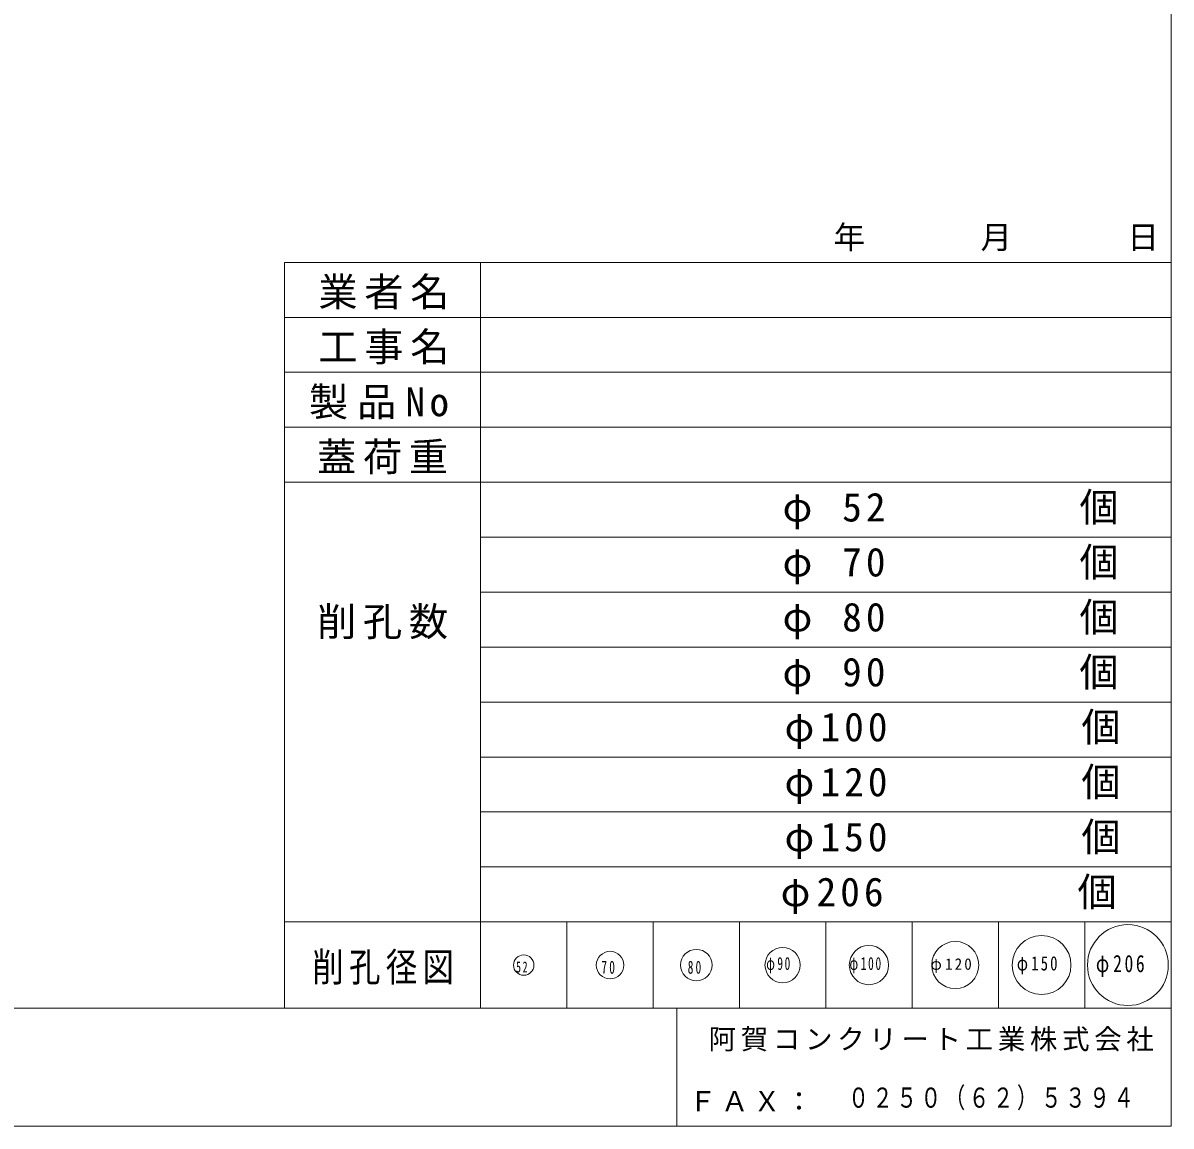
# Model space of a CAD drawing. Units: millimetres, scale not verified. Extents: x -4060 to 4060, y -2828 to 2828.
# Drawn here: x 1134 to 4060, y -2828 to -18 of the extents above; entities that cross this region are included whole.
import ezdxf

# ---------------------------------------------------------------- set-up
doc = ezdxf.new("R2010")
doc.units = ezdxf.units.MM
doc.header["$LTSCALE"] = 7
doc.layers.add('0-5_TXT', color=7, linetype='Continuous', lineweight=18)
doc.layers.add('0-7_LAYER', color=7, linetype='Continuous', lineweight=18)
doc.styles.add('ＭＳ ゴシック', font='')
doc.styles.get('ＭＳ ゴシック').set_extended_font_data('MS Gothic')

msp = doc.modelspace()

# ---------------------------------------------------------------- linework, layer by layer
at = {"layer": '0-5_TXT'}
for p, q in [((2300, -2307.5), (2300, -627.5)), ((1800, -767.5), (4060, -767.5)), ((1800, -907.5), (4060, -907.5)), ((4060, -907.5), (4060, -2527.5)), ((1800, -1047.5), (4060, -1047.5)), ((4060, -1187.5), (1800, -1187.5)), ((2560, -1187.5), (3560, -1187.5)), ((4060, -1327.5), (2300, -1327.5)), ((2560, -1327.5), (3560, -1327.5)), ((1800, -1467.5), (1800, -1607.5)), ((4060, -1467.5), (2300, -1467.5)), ((4060, -1467.5), (2300, -1467.5)), ((2560, -1467.5), (3560, -1467.5)), ((2560, -1467.5), (3560, -1467.5)), ((1800, -1607.5), (1800, -1747.5)), ((4060, -1607.5), (2300, -1607.5)), ((2560, -1607.5), (3560, -1607.5)), ((1800, -1747.5), (1800, -1887.5)), ((4060, -1747.5), (2300, -1747.5)), ((2560, -1747.5), (3560, -1747.5)), ((1800, -1887.5), (1800, -2027.5)), ((2300, -1887.5), (3560, -1887.5)), ((4060, -1887.5), (2560, -1887.5)), ((1800, -2027.5), (1800, -2167.5)), ((3560, -2027.5), (2300, -2027.5)), ((2560, -2027.5), (4060, -2027.5)), ((1800, -2307.5), (1800, -2527.5)), ((2030, -2307.5), (1850, -2307.5)), ((2210, -2307.5), (2030, -2307.5)), ((2300, -2307.5), (2300, -2487.5)), ((1800, -2527.5), (2300, -2527.5))]:
    msp.add_line(p, q, dxfattribs=at)
for points in [[(4060, -627.5), (1800, -627.5), (1800, -767.5)], [(3560, -767.5), (1800, -767.5), (1800, -907.5)], [(3560, -907.5), (1800, -907.5), (1800, -1047.5)], [(3560, -1047.5), (1800, -1047.5), (1800, -1467.5)], [(1800, -2167.5), (1800, -2307.5), (3560, -2307.5)], [(3560, -2167.5), (2300, -2167.5), (4060, -2167.5)], [(2300, -2487.5), (2300, -2307.5), (2120, -2307.5)]]:
    msp.add_lwpolyline(points, dxfattribs=at)
for points in [[(2300, -2527.5), (2520, -2527.5), (2520, -2307.5), (2300, -2307.5)], [(2520, -2527.5), (2740, -2527.5), (2740, -2307.5), (2520, -2307.5)], [(2740, -2527.5), (2960, -2527.5), (2960, -2307.5), (2740, -2307.5)], [(2960, -2527.5), (3180, -2527.5), (3180, -2307.5), (2960, -2307.5)], [(3180, -2527.5), (3400, -2527.5), (3400, -2307.5), (3180, -2307.5)], [(3400, -2527.5), (3620, -2527.5), (3620, -2307.5), (3400, -2307.5)], [(3620, -2527.5), (3840, -2527.5), (3840, -2307.5), (3620, -2307.5)], [(3840, -2527.5), (4060, -2527.5), (4060, -2307.5), (3840, -2307.5)]]:
    msp.add_lwpolyline(points, close=True, dxfattribs=at)
for centre, radius in [((3950, -2417.5), 103), ((3290, -2417.5), 50), ((3510, -2417.5), 60), ((3730, -2417.5), 75), ((2410, -2417.5), 26), ((2630, -2417.5), 35), ((2850, -2417.5), 40), ((3070, -2417.5), 45)]:
    msp.add_circle(centre, radius, dxfattribs=at)
at = {"layer": '0-7_LAYER'}
for p, q in [((-4060, -2527.5), (4060, -2527.5)), ((2800, -2527.5), (2800, -2827.5))]:
    msp.add_line(p, q, dxfattribs=at)
for points in [[(-4060, -2827.5), (-4060, 2827.5), (4060, 2827.5), (4060, -2827.5)], [(4060, -2827.5), (-4060, -2827.5), (-4060, 2827.5), (4060, 2827.5)]]:
    msp.add_lwpolyline(points, close=True, dxfattribs=at)

# ---------------------------------------------------------------- texts
at = {"layer": '0-5_TXT', "attachment_point": 7, "style": 'ＭＳ ゴシック'}
for s, insert, char_height in [('\\T1.17;年\u3000\u3000\u3000月\u3000\u3000\u3000日', (3200.05, -599.247), 58.65), ('\\T1.17;業者名', (1886.667, -747.5), 73.31), ('\\T1.17;工事名', (1886.667, -887.5), 73.31), ('\\T1.23;製品No', (1862.5, -1027.5), 73.31), ('\\T1.17;蓋荷重', (1883.333, -1167.5), 73.31), ('\\T1.21;φ\\~52\u3000\u3000\u3000\u3000個', (3069.863, -1307.51), 73.31), ('\\T1.21;φ\\~70\u3000\u3000\u3000\u3000個', (3069.863, -1447.5), 73.31), ('\\T1.21;φ\\~80\u3000\u3000\u3000\u3000個', (3069.863, -1587.5), 73.31), ('\\T1.17;削孔数', (1883.333, -1587.5), 73.31), ('\\T1.21;φ\\~90\u3000\u3000\u3000\u3000個', (3069.689, -1727.524), 73.31), ('\\T1.21;φ100\u3000\u3000\u3000\u3000個', (3074.863, -1867.5), 73.31), ('\\T1.21;φ120\u3000\u3000\u3000\u3000個', (3074.863, -2007.51), 73.31), ('\\T1.21;φ150\u3000\u3000\u3000\u3000個', (3074.863, -2147.5), 73.31), ('\\T1.21;φ206\u3000\u3000\u3000\u3000個', (3064.863, -2287.51), 73.31), ('\\T1.17;\\W0.8;削孔径図', (1871.333, -2467.5), 73.31), ('\\T1.27;\\W0.65;φ90', (3028.195, -2438.895), 32.99), ('\\T1.29;\\W0.65;φ100', (3240.375, -2438.884), 32.99), ('\\T1.29;\\W0.75;φ150', (3666.984, -2441.26), 36.66), ('\\T1.29;\\W0.75;φ206', (3868.409, -2447.506), 43.99), ('\\T1.37;\\W0.65;52', (2390.581, -2436.667), 27.86), ('\\T1.37;\\W0.65;70', (2607.938, -2440), 32.99), ('\\T1.37;\\W0.65;80', (2827.938, -2440), 32.99), ('\\T1.29;\\W0.95;φ120', (3446.984, -2437.504), 29.33)]:
    msp.add_mtext(s, dxfattribs=dict(at, insert=insert, char_height=char_height))
at = {"layer": '0-7_LAYER', "char_height": 51.32, "attachment_point": 7, "style": 'ＭＳ ゴシック'}
for s, insert in [('\\T1.17;阿賀コンクリート工業株式会社', (2881.333, -2637.5)), ('\\T1.17;\\W0.75;０２５０（６２）５３９４', (3237.25, -2787.5)), ('\\T1.17;ＦＡＸ：', (2831, -2789.833))]:
    msp.add_mtext(s, dxfattribs=dict(at, insert=insert))

doc.saveas('drawing.dxf')
